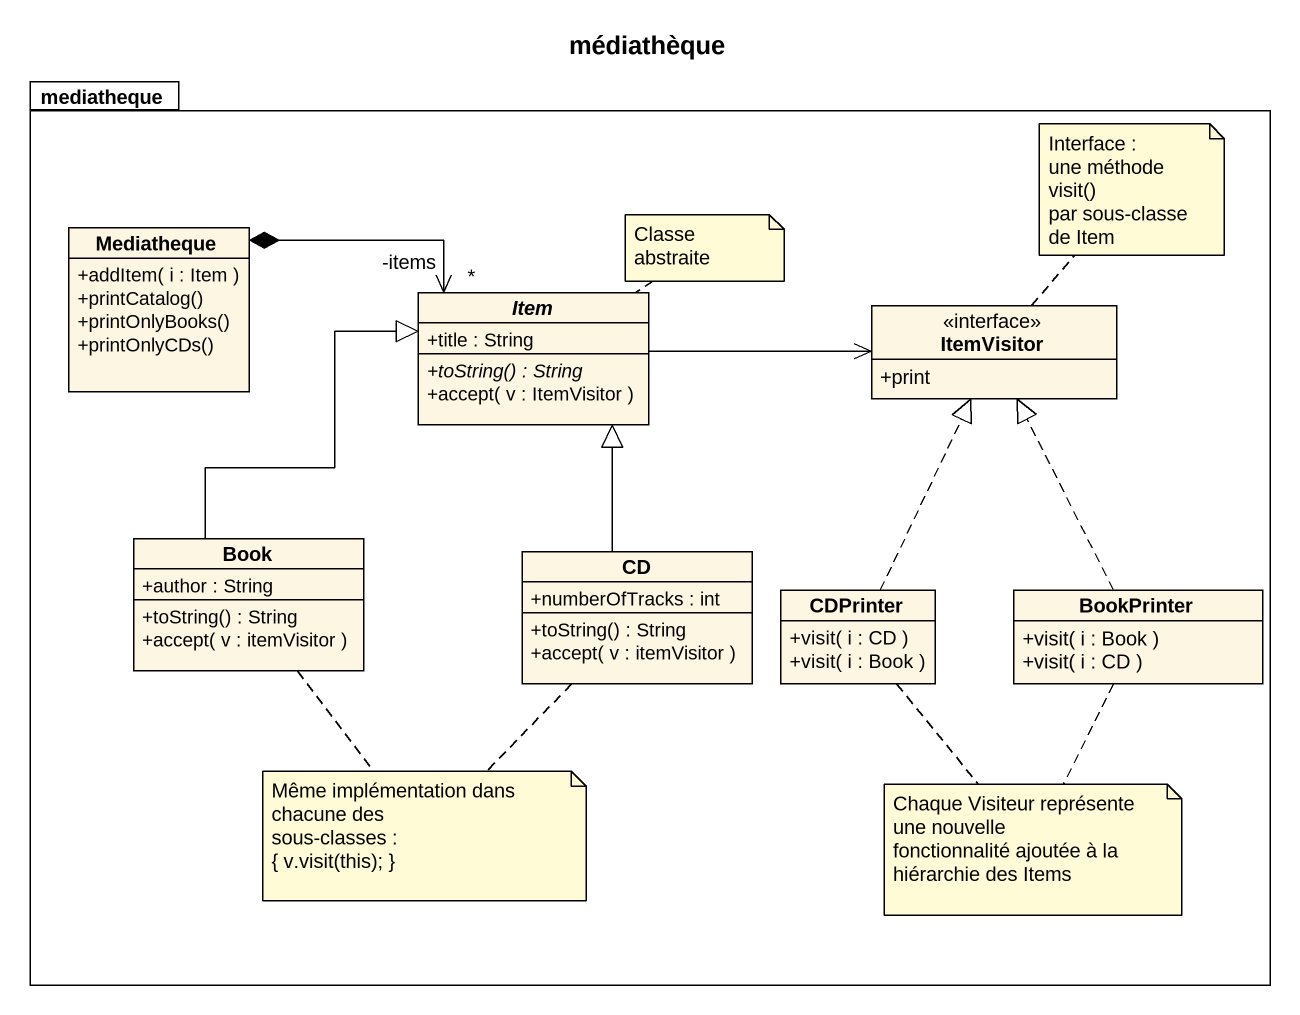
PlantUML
@startuml
title médiathèque
hide circle
hide empty members
skinparam classAttributeIconSize 0
package mediatheque {
  class Mediatheque {
    +addItem( i : Item )
    +printCatalog()
    +printOnlyBooks()
    +printOnlyCDs()
  }
  abstract class Item {
    +title : String
    {abstract} +toString() : String
    +accept( v : ItemVisitor )
  }
  interface ItemVisitor {
    +print
  }
  class Book {
    +author : String
    +toString() : String
    +accept( v : itemVisitor )
  }
  class CD {
    +numberOfTracks : int
    +toString() : String
    +accept( v : itemVisitor )
  }
  class CDPrinter {
    +visit( i : CD )
    +visit( i : Book )
  }
  class BookPrinter {
    +visit( i : Book )
    +visit( i : CD )
  }
}
Mediatheque *-right-> "*\n-items" Item
Item -right-> ItemVisitor
Book -up-|> Item
CD -up-|> Item
CDPrinter .up.|> ItemVisitor
BookPrinter .up.|> ItemVisitor
note top of ItemVisitor
  Interface :
  une méthode visit()
  par sous-classe de Item
end note
note top of Item : Classe abstraite
note as N3
  Même implémentation dans chacune des
  sous-classes :
  { v.visit(this); }
end note
N3 .. Book
N3 .. CD
note as N4
  Chaque Visiteur représente une nouvelle
  fonctionnalité ajoutée à la hiérarchie des Items
end note
N4 .. CDPrinter
N4 .. BookPrinter
@enduml
